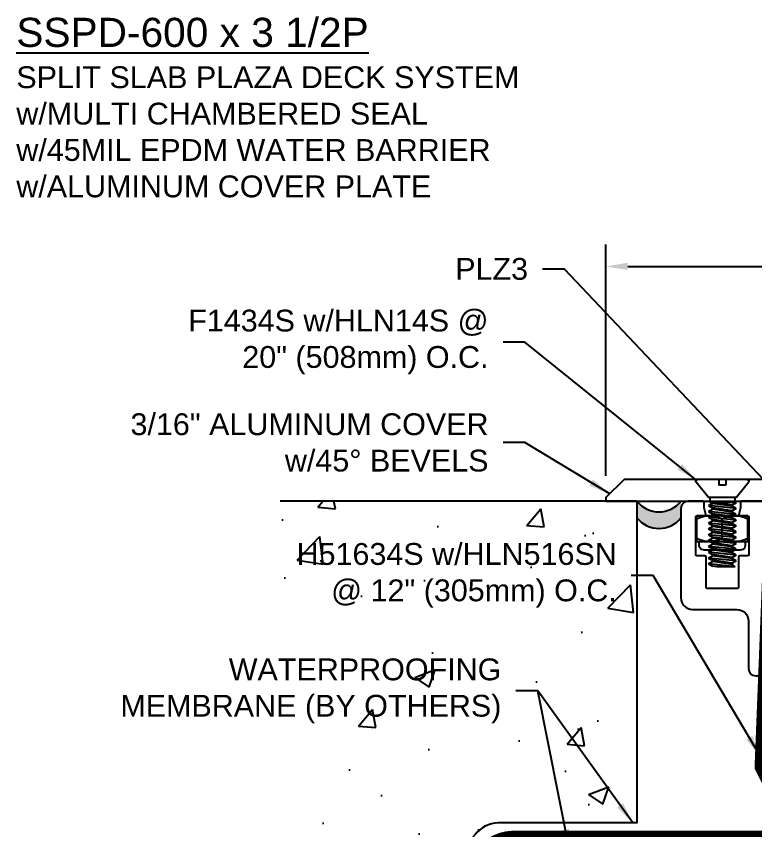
# Model space of a CAD drawing. Header units: inches. Extents: x 7.7 to 47.3, y -8.1 to 5.2.
# Drawn here: x 7.66 to 14.01, y -1.74 to 5.25 of the extents above; entities that cross this region are included whole.
import ezdxf

# ---------------------------------------------------------------- set-up
doc = ezdxf.new("R2010")
doc.units = ezdxf.units.IN
doc.header["$MEASUREMENT"] = 0
for name, color, linetype in [('Anchors', 4, 'Continuous'), ('Conditions', 1, 'Continuous'), ('Dimensions', 3, 'Continuous'), ('Fillers', 2, 'Continuous'), ('Metals', 7, 'Continuous'), ('Text', 2, 'Continuous')]:
    doc.layers.add(name, color=color, linetype=linetype)
doc.styles.add('ARIAL', font='arial.ttf')
doc.dimstyles.new('Arial', dxfattribs={"dimscale": 1.5, "dimtxt": 0.125, "dimasz": 0.125, "dimexe": 0.125, "dimexo": 0.125, "dimgap": 0.125, "dimtad": 0, "dimtih": 1, "dimtoh": 1, "dimdec": 4, "dimzin": 0, "dimdsep": 46, "dimlunit": 4, "dimtxsty": 'ARIAL', "dimcen": 0.125, "dimadec": 0, "dimazin": 0, "dimtfac": 1, "dimtdec": 4, "dimtofl": 0, "dimtmove": 0, "dimatfit": 3, "dimfxl": 0, "dimfrac": 2, "dimtolj": 1, "dimtzin": 0, "dimarcsym": 0})

# ---------------------------------------------------------------- blocks, each defined once
blk = doc.blocks.new('CSA3X2X14')
at = {"layer": 'Metals'}
blk.add_lwpolyline([(0.25, 1.749999999999998, 0.4142135623730961), (0, 2), (0, 0), (3, 0, 0.4142135623730951), (2.75, 0.25), (0.25, 0.25)], format="xyb", close=True, dxfattribs=at)
blk = doc.blocks.new('PLZ3')
blk.add_lwpolyline([(1.574999999999999, 1.03, -0.414213562373095), (1.584999999999997, 1.02), (1.584999999999997, 0.7600000000000007, 0.4142135623730992), (1.594999999999999, 0.7500000000000009), (1.855, 0.75, 0.4142135623730909), (1.864999999999998, 0.7600000000000007), (1.864999999999998, 1.02, -0.414213562373095), (1.875, 1.03), (1.942499999999999, 1.03, 0.4142135623730909), (1.952500000000001, 1.040000000000001), (1.952499999999997, 1.365, 0.414213562373095), (1.942499999999999, 1.375), (1.877587344537002, 1.375, -0.4827156194513416), (1.867846372534569, 1.387261297071993), (1.880990972002433, 1.443884187087406, 0.05708755197964378), (1.881249999999998, 1.446145484159399), (1.881249999999998, 1.49, -0.4142135623730607), (1.891249999999999, 1.500000000000001), (2.017500000000002, 1.500000000000001, -0.4142135623730982), (2.080000000000002, 1.4375), (2.080000000000002, 0.6700000000000008, -0.4142135623730909), (1.98, 0.5700000000000012), (1.599999999999998, 0.5700000000000012, 0.414213562373095), (1.5, 0.4700000000000006), (1.5, 0.06250000000000089, -0.4142135623730909), (1.4375, 8.881784197001252e-16, -0.4142135623730992), (1.375, 0.06250000000000089), (1.375000000000004, 1.274999999999999, 0.414213562373095), (1.275000000000002, 1.375), (0.1000000000000014, 1.375, -0.4142135623730935), (0, 1.475), (0, 1.49, -0.414213562373095), (0.01000000000000156, 1.500000000000001), (0.4849999999999994, 1.500000000000001), (0.5, 1.485), (0.5150000000000006, 1.500000000000001), (1.55875, 1.500000000000001, -0.4142135623731126), (1.568749999999998, 1.49), (1.568749999999998, 1.446145484159399, 0.0570875519796469), (1.569009027997566, 1.443884187087406), (1.582153627465431, 1.387261297071993, -0.4827156194513327), (1.572412655462998, 1.375), (1.507499999999997, 1.375, 0.414213562373095), (1.497499999999999, 1.365), (1.497499999999999, 1.04, 0.4142135623730992), (1.5075, 1.029999999999999)], format="xyb", close=True)
blk = doc.blocks.new('HLN14S')
for p, q in [((-0.2195000000000027, 0.291999999999998), (0.2194999999999991, 0.2920000000000016)), ((-0.2195000000000009, 0.0702965621585534), (-0.2195000000000027, 0.291999999999998)), ((0.2194999999999991, 0.0702965621585534), (0.2194999999999991, 0.2920000000000016)), ((8.881784197001252e-16, 0.0956747967394378), (-8.881784197001252e-16, 0.2666217654191172)), ((0.2195000000000009, 0.0702965621585534), (-0.2195000000000027, 0.0702965621585534)), ((-0.1975500000000006, 0.0702965621585534), (-0.1975500000000006, 0.0351200000000027)), ((0.1975499999999988, 0.03511999999999915), (0.1975499999999988, 0.0702965621585534)), ((0.1624299999999996, 0), (-0.1624299999999996, 0))]:
    blk.add_line(p, q)
for centre, radius, start, end in [((-0.1097499999999991, 0.04200000000000159), 0.25, 63.95990540012009, 116.0400945998816), ((0.1097500000000009, 0.04200000000000159), 0.25, 63.95990540011964, 116.0400945998812), ((-0.1097500000000009, 0.3202965621585534), 0.25, 243.9599054001192, 296.0400945998812), ((0.1097499999999991, 0.3202965621585534), 0.25, 243.9599054001196, 296.0400945998807), ((-0.1624299999999996, 0.0351200000000027), 0.03511999999999992, 180, 270), ((0.1624299999999996, 0.03511999999999915), 0.03511999999999992, 270, 0)]:
    blk.add_arc(centre, radius, start, end)
blk = doc.blocks.new('F1434')
for p, q in [((-22.45993025342908, -12.03970327369018), (-22.56658216308475, -11.90877950495105)), ((-22.55493025342908, -11.88433318284262), (-22.37193025342908, -11.88433318284262)), ((-22.37193025342908, -11.88433318284262), (-22.37193025342908, -11.93433318284262)), ((-22.37193025342908, -11.93433318284262), (-22.30993025342908, -11.93433318284262)), ((-22.30993025342908, -11.88433318284262), (-22.30993025342908, -11.93433318284262)), ((-22.30993025342908, -11.88433318284262), (-22.12693025342908, -11.88433318284262)), ((-22.22193025342908, -12.03970327369018), (-22.11527834377341, -11.90877950495105)), ((-22.45993025342908, -12.03970327369018), (-22.22193025342908, -12.03970327369018)), ((-22.45993025342908, -12.08433318284262), (-22.44893025342908, -12.07896309199507)), ((-22.45993025342908, -12.08433318284262), (-22.40880698856031, -12.07896309199507)), ((-22.45993025342908, -12.08433318284262), (-22.42593025342908, -12.10396309199507)), ((-22.44893025342908, -12.03970327369018), (-22.44893025342908, -12.07896309199507)), ((-22.23293025342908, -12.07896309199507), (-22.44893025342908, -12.07896309199506)), ((-22.42593025342908, -12.10396309199507), (-22.25593025342908, -12.07896309199507)), ((-22.42593025342908, -12.11470327369018), (-22.25593025342908, -12.08970327369018)), ((-22.23293025342908, -12.07896309199507), (-22.25593025342908, -12.08970327369018)), ((-22.22193025342908, -12.10933318284262), (-22.25593025342908, -12.08970327369018)), ((-22.23293025342908, -12.03970327369018), (-22.23293025342908, -12.07896309199507)), ((-22.45993025342908, -12.13433318284262), (-22.22193025342908, -12.10933318284262)), ((-22.45993025342908, -12.13433318284262), (-22.42593025342908, -12.11470327369018)), ((-22.45993025342908, -12.13433318284262), (-22.42593025342908, -12.15396309199507)), ((-22.45993025342908, -12.18433318284262), (-22.22193025342908, -12.15933318284262)), ((-22.42593025342908, -12.10396309199507), (-22.42593025342908, -12.11470327369018)), ((-22.42593025342908, -12.15396309199507), (-22.25593025342908, -12.12896309199507)), ((-22.42593025342908, -12.16470327369018), (-22.25593025342908, -12.13970327369018)), ((-22.42593025342908, -12.15396309199507), (-22.42593025342908, -12.16470327369018)), ((-22.22193025342908, -12.10933318284262), (-22.25593025342908, -12.12896309199507)), ((-22.25593025342908, -12.12896309199507), (-22.25593025342908, -12.13970327369018)), ((-22.22193025342908, -12.15933318284262), (-22.25593025342908, -12.13970327369018)), ((-22.22193025342908, -12.15933318284262), (-22.25593025342908, -12.17896309199507)), ((-22.45993025342908, -12.18433318284262), (-22.42593025342908, -12.16470327369018)), ((-22.45993025342908, -12.18433318284262), (-22.42593025342908, -12.20396309199507)), ((-22.45993025342908, -12.23433318284262), (-22.22193025342908, -12.20933318284262)), ((-22.45993025342908, -12.23433318284262), (-22.42593025342908, -12.21470327369018)), ((-22.42593025342908, -12.20396309199507), (-22.25593025342908, -12.17896309199507)), ((-22.42593025342908, -12.21470327369018), (-22.25593025342908, -12.18970327369018)), ((-22.42593025342908, -12.20396309199507), (-22.42593025342908, -12.21470327369018)), ((-22.42593025342908, -12.25396309199507), (-22.25593025342908, -12.22896309199507)), ((-22.25593025342908, -12.17896309199507), (-22.25593025342908, -12.18970327369018)), ((-22.22193025342908, -12.20933318284262), (-22.25593025342908, -12.18970327369018)), ((-22.22193025342908, -12.20933318284262), (-22.25593025342908, -12.22896309199507)), ((-22.25593025342908, -12.22896309199507), (-22.25593025342908, -12.23970327369017)), ((-22.45993025342908, -12.23433318284262), (-22.42593025342908, -12.25396309199507)), ((-22.45993025342908, -12.28433318284262), (-22.22193025342908, -12.25933318284262)), ((-22.45993025342908, -12.28433318284262), (-22.42593025342908, -12.26470327369018)), ((-22.45993025342908, -12.28433318284262), (-22.42593025342908, -12.30396309199507)), ((-22.42593025342908, -12.26470327369018), (-22.25593025342908, -12.23970327369017)), ((-22.42593025342908, -12.25396309199507), (-22.42593025342908, -12.26470327369018)), ((-22.42593025342908, -12.30396309199507), (-22.25593025342908, -12.27896309199507)), ((-22.42593025342908, -12.31470327369018), (-22.25593025342908, -12.28970327369018)), ((-22.22193025342908, -12.25933318284262), (-22.25593025342908, -12.23970327369017)), ((-22.22193025342908, -12.25933318284262), (-22.25593025342908, -12.27896309199507)), ((-22.25593025342908, -12.27896309199507), (-22.25593025342908, -12.28970327369018)), ((-22.22193025342908, -12.30933318284262), (-22.25593025342908, -12.28970327369018)), ((-22.45993025342908, -12.33433318284262), (-22.22193025342908, -12.30933318284262)), ((-22.45993025342908, -12.33433318284262), (-22.42593025342908, -12.31470327369018)), ((-22.45993025342908, -12.33433318284262), (-22.42593025342908, -12.35396309199507)), ((-22.45993025342908, -12.38433318284262), (-22.22193025342908, -12.35933318284262)), ((-22.45993025342908, -12.38433318284262), (-22.42593025342908, -12.36470327369017)), ((-22.42593025342908, -12.30396309199507), (-22.42593025342908, -12.31470327369018)), ((-22.42593025342908, -12.35396309199507), (-22.25593025342908, -12.32896309199507)), ((-22.42593025342908, -12.36470327369017), (-22.25593025342908, -12.33970327369018)), ((-22.42593025342908, -12.35396309199507), (-22.42593025342908, -12.36470327369017)), ((-22.22193025342908, -12.30933318284262), (-22.25593025342908, -12.32896309199507)), ((-22.25593025342908, -12.32896309199507), (-22.25593025342908, -12.33970327369018)), ((-22.22193025342908, -12.35933318284262), (-22.25593025342908, -12.33970327369018)), ((-22.22193025342908, -12.35933318284262), (-22.25593025342908, -12.37896309199507)), ((-22.45993025342908, -12.38433318284262), (-22.42593025342908, -12.40396309199507)), ((-22.45993025342908, -12.43433318284262), (-22.22193025342908, -12.40933318284262)), ((-22.45993025342908, -12.43433318284262), (-22.42593025342908, -12.41470327369018)), ((-22.45993025342908, -12.43433318284262), (-22.42593025342908, -12.45396309199507)), ((-22.42593025342908, -12.40396309199507), (-22.25593025342908, -12.37896309199507)), ((-22.42593025342908, -12.41470327369018), (-22.25593025342908, -12.38970327369018)), ((-22.42593025342908, -12.40396309199507), (-22.42593025342908, -12.41470327369018)), ((-22.42593025342908, -12.45396309199507), (-22.25593025342908, -12.42896309199507)), ((-22.42593025342908, -12.46470327369017), (-22.25593025342908, -12.43970327369017)), ((-22.25593025342908, -12.37896309199507), (-22.25593025342908, -12.38970327369018)), ((-22.22193025342908, -12.40933318284262), (-22.25593025342908, -12.38970327369018)), ((-22.22193025342908, -12.40933318284262), (-22.25593025342908, -12.42896309199507)), ((-22.25593025342908, -12.42896309199507), (-22.25593025342908, -12.43970327369017)), ((-22.22193025342908, -12.45933318284262), (-22.25593025342908, -12.43970327369017)), ((-22.45993025342908, -12.48433318284262), (-22.22193025342908, -12.45933318284262)), ((-22.45993025342908, -12.48433318284262), (-22.42593025342908, -12.46470327369017)), ((-22.45993025342908, -12.48433318284262), (-22.42593025342908, -12.50396309199507)), ((-22.45993025342908, -12.53433318284262), (-22.22193025342908, -12.50933318284262)), ((-22.42593025342908, -12.45396309199507), (-22.42593025342908, -12.46470327369017)), ((-22.42593025342908, -12.50396309199507), (-22.25593025342908, -12.47896309199507)), ((-22.42593025342908, -12.51470327369018), (-22.25593025342908, -12.48970327369017)), ((-22.42593025342908, -12.50396309199507), (-22.42593025342908, -12.51470327369018)), ((-22.22193025342908, -12.45933318284262), (-22.25593025342908, -12.47896309199507)), ((-22.25593025342908, -12.47896309199507), (-22.25593025342908, -12.48970327369017)), ((-22.22193025342908, -12.50933318284262), (-22.25593025342908, -12.48970327369017)), ((-22.22193025342908, -12.50933318284262), (-22.25593025342908, -12.52896309199507)), ((-22.45993025342908, -12.53433318284262), (-22.42593025342908, -12.51470327369018)), ((-22.45993025342908, -12.53433318284262), (-22.42593025342908, -12.55396309199507)), ((-22.45993025342908, -12.58433318284262), (-22.22193025342908, -12.55933318284262)), ((-22.45993025342908, -12.58433318284262), (-22.42593025342908, -12.56470327369017)), ((-22.42593025342908, -12.55396309199507), (-22.25593025342908, -12.52896309199507)), ((-22.42593025342908, -12.56470327369017), (-22.25593025342908, -12.53970327369018)), ((-22.42593025342908, -12.55396309199507), (-22.42593025342908, -12.56470327369017)), ((-22.42593025342908, -12.60396309199507), (-22.25593025342908, -12.57896309199507)), ((-22.25593025342908, -12.52896309199507), (-22.25593025342908, -12.53970327369018)), ((-22.22193025342908, -12.55933318284262), (-22.25593025342908, -12.53970327369018)), ((-22.22193025342908, -12.55933318284262), (-22.25593025342908, -12.57896309199507)), ((-22.25593025342908, -12.57896309199507), (-22.25593025342908, -12.58970327369017)), ((-22.45993025342908, -12.58433318284262), (-22.42593025342908, -12.60396309199507)), ((-22.4507983731007, -12.63433318284262), (-22.22193025342908, -12.60933318284262)), ((-22.4507983731007, -12.63433318284262), (-22.42593025342908, -12.61470327369017)), ((-22.4507983731007, -12.63433318284262), (-22.29244687119244, -12.63433318284262)), ((-22.42593025342908, -12.61470327369017), (-22.25593025342908, -12.58970327369017)), ((-22.42593025342908, -12.60396309199507), (-22.42593025342908, -12.61470327369017)), ((-22.29244687119244, -12.63433318284262), (-22.25593025342908, -12.62896309199507)), ((-22.22193025342908, -12.60933318284262), (-22.25593025342908, -12.58970327369017)), ((-22.22193025342908, -12.60933318284262), (-22.25593025342908, -12.62896309199507))]:
    blk.add_line(p, q)
for centre, start, end in [((-22.55493025342908, -11.89933318284262), 90, 219.0320349742311), ((-22.12693025342908, -11.89933318284262), 320.9679650257689, 90)]:
    blk.add_arc(centre, 0.015, start, end)
blk = doc.blocks.new('*D23')
at = {"layer": 'Defpoints', "color": 0}
for p in [(25.72689144216054, 3.095833699910354), (12.72939153860573, 1.109148960388083), (25.72689144216054, 1.109148960388088)]:
    blk.add_point(p, dxfattribs=at)
at = {"layer": 'Dimensions', "color": 0, "lineweight": -2}
for p, q in [((12.72939153860573, 1.296648960388083), (12.72939153860573, 3.283333699910354)), ((25.72689144216054, 1.296648960388088), (25.72689144216054, 3.283333699910354)), ((12.91689153860573, 3.095833699910354), (18.55647965545817, 3.095833699910354)), ((25.53939144216054, 3.095833699910354), (19.8998033253081, 3.095833699910354))]:
    blk.add_line(p, q, dxfattribs=at)
at = {"layer": 'Dimensions', "color": 0}
for points in [[(12.91689153860573, 3.127083699910354), (12.91689153860573, 3.064583699910354), (12.72939153860573, 3.095833699910354)], [(25.53939144216054, 3.127083699910354), (25.53939144216054, 3.064583699910354), (25.72689144216054, 3.095833699910354)]]:
    blk.add_solid(points, dxfattribs=at)
at = {"layer": 'Dimensions', "color": 0, "insert": (19.22814149038313, 3.095833699910354), "char_height": 0.1875, "attachment_point": 5, "style": 'ARIAL'}
blk.add_mtext('\\A1;DIM. "{\\fArial|b1|i0|c0|p34;B}"', dxfattribs=at)

msp = doc.modelspace()

# ---------------------------------------------------------------- hatches: boundary and pattern name
h = msp.add_hatch(color=253)
edge = h.paths.add_edge_path()
edge.add_arc((13.18519514621168, 1.228612227224533), 0.2418879155630386, 218.5407202791536, 321.4592801783289)
edge.add_line((13.37439153860572, 1.077898960388083), (13.37439153860572, 0.935263401441315))
edge.add_arc((13.18519514681337, 1.085976670940002), 0.2418879167511802, 218.5407204037076, 321.4592795962924, ccw=False)
edge.add_line((12.99599875502103, 0.9352634014413166), (12.99599875502103, 1.077898958877431))
at = {"layer": 'Conditions'}
h = msp.add_hatch(dxfattribs=at)
h.set_pattern_fill('AR-CONC', color=256, scale=0.25)
h.set_pattern_definition([(49.99999999999999, (8.401917598909712, -8.063006927082956), (1.793150456501884, -0.1568803374564878), [0.1875, -2.0625]), (355, (8.401917598909712, -8.063006927082956), (-0.3468783340325, 1.88048033425003), [0.15, -1.65]), (100.45144446, (8.551346801409707, -8.076080287082956), (1.44627211681778, 1.723599977421574), [0.15935048, -1.75285528]), (46.18420000000001, (8.401917598909712, -7.563006927082956), (2.668103326678931, -0.4137982019826913), [0.28125, -3.09375]), (96.63563548999991, (8.624259461409707, -7.597490194582956), (2.336654864185571, 2.435296501936376), [0.239025855, -2.629284399999999]), (351.1841639899999, (8.401917598909712, -7.563006927082956), (2.336654862636933, 2.435296500674975), [0.225, -2.4750000025]), (21, (8.651917598909712, -7.688006927082956), (1.492267630296154, -1.006547226663347), [0.1875, -2.0625]), (326.0000000000001, (8.651917598909712, -7.688006927082956), (0.6082883298039543, 1.812875112617133), [0.15, -1.65]), (71.45144474, (8.776273233909713, -7.771885862082957), (2.100555941824928, 0.8063278820158846), [0.159350475, -1.75285528]), (37.50000000000001, (8.401917598909712, -8.063006927082956), (0.03039963829322667, 0.8322346345782787), [0, -1.63, 0, -1.675, 0, -1.65625]), (7.499999999999999, (8.401917598909712, -8.063006927082956), (0.6576738436053715, 0.9860292797059006), [0, -0.955, 0, -1.5925, 0, -0.63125]), (327.5, (7.844417598909708, -8.063006927082956), (1.334556090431023, -0.0563871793359495), [0, -0.625, 0, -1.95, 0, -2.5875]), (317.5, (7.594417598909708, -8.063006927082956), (1.457965423355966, 0.2502624558307941), [0, -0.8125, 0, -1.295, 0, -1.8375])])
h.paths.add_polyline_path([(11.60444978679212, -1.786660192340622, -0.2363382308555738), (11.80460326523771, -1.68645533600733), (12.99599875397004, -1.68645533600733), (12.99599875397004, 1.077898960388083), (12.72939153860573, 1.077898960388083), (9.931501830011136, 1.07789896189874), (9.931501846066482, -2.206956763921407), (10.19266743624128, -2.206956763921407, 0.186262135243364), (10.23465360700413, -2.190753755882798), (10.26969664269055, -2.158973659205979, -0.1862621352433646), (10.3116828134534, -2.14277065116737), (11.17428811120742, -2.14277065116737, 0.2363382308555705), (11.37444158965301, -2.042565794834082)])
h.paths.add_polyline_path([(10.04535727197966, 0.112355641552762), (12.89226211509017, 0.112355641552762), (12.89226211509017, 0.814691930775135), (10.04535727197966, 0.814691930775135)], flags=24)
h.paths.add_polyline_path([(8.519068144246397, -0.8791156429260818), (11.89419604329142, -0.8791156429260818), (11.89419604329142, -0.1769072527487277), (8.519068144246397, -0.1769072527487277)], flags=9)

# ---------------------------------------------------------------- linework, layer by layer
msp.add_lwpolyline([(12.72939153860573, 1.077898960388083), (25.72689144216054, 1.077898960388088), (25.72689144216054, 1.109148960388088), (25.57064144216054, 1.265398960388088), (12.88564153860573, 1.265398960388083), (12.72939153860573, 1.109148960388083)], close=True)
for centre, radius, start, end in [((13.18519514681338, 1.228612228376122), 0.241887916751185, 218.5407204037077, 321.459279596291), ((13.18519514681338, 1.085976670940003), 0.2418879167511801, 218.5407204037076, 321.4592795962918)]:
    msp.add_arc(centre, radius, start, end)
msp.add_line((12.99599875397004, 1.077898963409375), (9.931501830011136, 1.07789896189874), dxfattribs=at)
msp.add_lwpolyline([(12.99599875397004, 1.077898963409375), (12.99599875397004, -1.68645533600733), (11.80460326523771, -1.68645533600733, 0.236338230855574), (11.60444978679212, -1.786660192340622), (11.37444158965301, -2.042565794834082, -0.2363382308555695), (11.17428811120742, -2.14277065116737), (10.3116828134534, -2.14277065116737, 0.1862621352433893), (10.26969664269055, -2.158973659205983), (10.23465360700413, -2.190753755882795, -0.1862621352433767), (10.19266743624128, -2.206956763921407), (9.931501846066482, -2.206956763921407)], format="xyb", dxfattribs=at)
at = {"layer": 'Fillers', "const_width": 0.1}
msp.add_lwpolyline([(10.3464953582155, -2.25222463471265), (11.09294974955169, -2.25222463471265, 0.297016365880949), (11.60633384998459, -2.009086772235405, -0.2838842255240975), (11.94491287111741, -1.802602619227925), (14.15632587188968, -1.802602619227925, 0.4058086447974758), (14.29017714255251, -1.665589640817251), (14.29017714255251, -1.665589640817251), (14.05650183803881, -1.206982149091679), (14.13150183001113, 0.6923837273550966, -0.8582024731276421), (14.45720956446188, 0.6923837273550966, -0.05493737734691288), (14.39787320210739, 0.1539772614788895, 0.1788182036553834)], format="xyb", dxfattribs=at)

# ---------------------------------------------------------------- block references
at = {"xscale": -1}
msp.add_blockref('PLZ3', (15.45439153860572, -0.4221010396119169), dxfattribs=at)
at = {"layer": 'Anchors', "xscale": -1}
for name, p in [('F1434', (-8.61153871482334, 13.1497321432307)), ('HLN14S', (13.72939153860573, 0.6608989603880815))]:
    msp.add_blockref(name, p, dxfattribs=at)
at = {"layer": 'Metals', "xscale": -1}
msp.add_blockref('CSA3X2X14', (14.68150183785497, -2.17722463471265), dxfattribs=at)

# ---------------------------------------------------------------- texts
at = {"layer": 'Text', "style": 'ARIAL'}
for s, insert, char_height, width, attachment_point in [('{\\LSSPD-600 x 3 1/2P\\P\\H0.75x;\\lSPLIT SLAB PLAZA DECK SYSTEM\\Pw/MULTI CHAMBERED SEAL\\Pw/45MIL EPDM WATER BARRIER\\Pw/ALUMINUM COVER PLATE}', (7.663011768109797, 5.231724529645394), 0.25, 4.739633185605072, 1), ('PLZ3', (12.06040200491012, 3.073365144570573), 0.1875, 3.263782668199331, 6), ('F1434S w/HLN14S @\\P20" (508mm) O.C.', (11.72063593585154, 2.445795551480288), 0.1875, 2.591562355306763, 6), ('3/16" ALUMINUM COVER\\Pw/45%%D BEVELS', (11.72063593585154, 1.582232266949362), 0.1875, 3.810484674928261, 6), ('H51634S w/HLN516SN\\P@ 12" (305mm) O.C.', (12.82262108507653, 0.4405019580602669), 0.1875, 4.248211423865811, 6), ('WATERPROOFING\\PMEMBRANE (BY OTHERS)', (11.8309499655288, -0.5509693264185778), 0.1875, 4.323895635387061, 6)]:
    msp.add_mtext(s, dxfattribs=dict(at, insert=insert, char_height=char_height, width=width, attachment_point=attachment_point))

# ---------------------------------------------------------------- dimensions: what is measured, and where the dimension line sits
at = {"layer": 'Dimensions'}
dim = msp.add_linear_dim(base=(25.72689144216054, 3.095833699910354), p1=(12.72939153860573, 1.109148960388083), p2=(25.72689144216054, 1.109148960388088), text='DIM. "{\\fArial|b1|i0|c0|p34;B}"', dimstyle='Arial', override={"dimpost": '\\X'}, dxfattribs=at)
dim.commit()
dim.dimension.update_dxf_attribs({"geometry": '*D23', "text_midpoint": (19.22814149038313, 3.095833699910354)})

# ---------------------------------------------------------------- leaders
at = {"layer": 'Text'}
for points in [[(14.25764676136072, 1.077898960388083), (12.37290200491012, 3.073365144570573), (12.18540200491012, 3.073365144570573)], [(13.51021131035325, 1.256852841715379), (12.03313593585154, 2.445795551480288), (11.84563593585154, 2.445795551480288)], [(12.76187172287767, 1.141629144660032), (12.03313593585154, 1.582232266949362), (11.84563593585154, 1.582232266949362)], [(14.05650183803881, -1.114623361121946), (13.13512108507653, 0.4405019580602669), (12.94762108507653, 0.4405019580602669)], [(12.96133413328374, -1.68645533600733), (12.1434499655288, -0.5509693264185778), (11.9559499655288, -0.5509693264185778)], [(12.41698678675111, -1.92722463471265), (12.1434499655288, -0.5509693264185778)]]:
    msp.add_leader(points, dimstyle='Arial', override={"dimgap": 0.125, "dimtad": 0}, dxfattribs=at)

doc.saveas('drawing.dxf')
